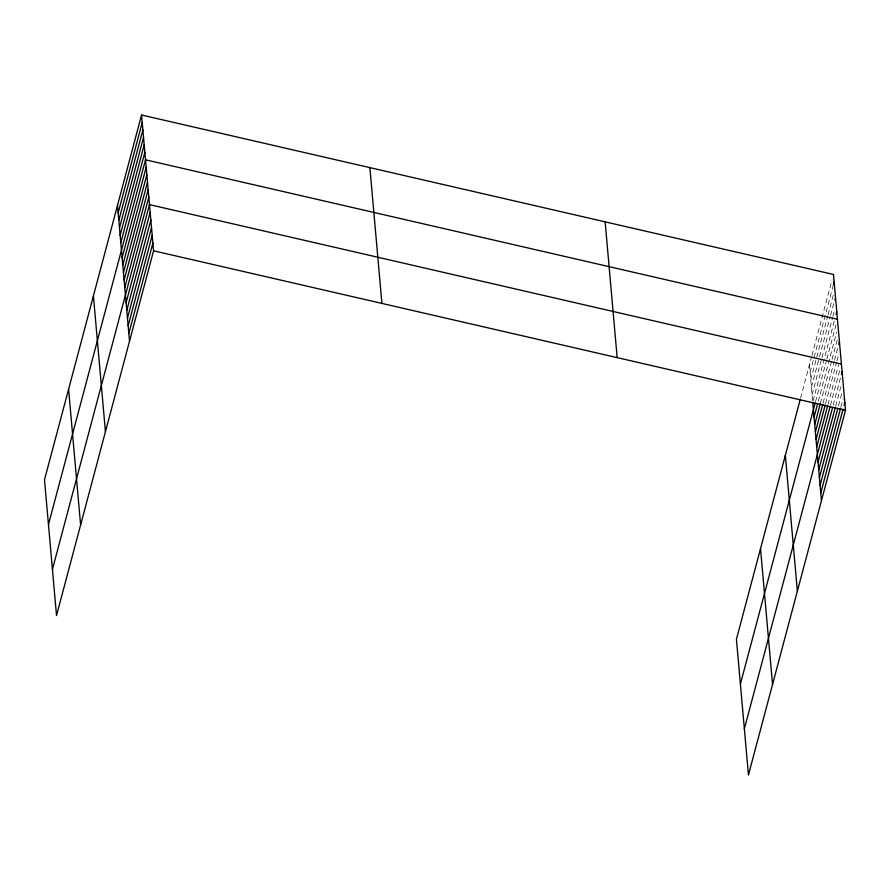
<?xml version="1.0" encoding="UTF-8"?>
<svg xmlns="http://www.w3.org/2000/svg" width="890" height="890" viewBox="0 0 890 890"><rect width="100%" height="100%" fill="white"/><g stroke="black" fill="none" stroke-linecap="round" stroke-linejoin="round"><path stroke-width="0.67" stroke-dasharray="4.45 3.34" d="M800.577 398.13L811.558 356.868M811.914 355.544L832.072 279.783M810.1 372.309L833.441 284.589M810.757 379.785L827.733 315.983M828.089 314.659L833.396 294.724M811.424 387.25L819.201 358.014M819.557 356.679L830.159 316.807M830.515 315.483L835.109 298.195M812.081 394.715L821.626 358.837M821.982 357.502L832.595 317.63M832.94 316.295L834.364 310.988M813.093 400.856L834.664 319.777M815.518 401.679L826.487 360.472M826.843 359.148L836.389 323.259M818.31 401.168L836.7 332.059M820.38 403.326L831.694 360.795M832.05 359.46L837.712 338.2M823.161 402.814L834.13 361.618M834.486 360.283L837.668 348.324M825.597 403.637L836.556 362.441M836.912 361.106L838.68 354.465M828.023 404.461L838.636 364.589M830.448 405.284L840.004 369.395M833.251 405.006L841.039 375.769M835.699 406.051L841.006 386.115M838.502 405.773L842.04 392.479M840.95 406.819L843.075 398.853M809.433 364.844L812.626 400.945"/><path stroke-width="1.33" d="M141.554 115.01L44.5 479.755L56.515 615.535L153.57 250.791L141.554 115.01L833.485 274.465L845.5 410.245L748.446 774.99L736.431 639.209L800.221 399.465M118.159 212.855L142.211 122.475M118.826 220.32L142.867 129.94M119.483 227.784L143.535 137.405M120.15 235.26L144.191 144.881M120.806 242.725L144.859 152.346M48.461 524.555L145.515 159.811L837.446 319.276M122.13 257.666L146.183 167.287M122.787 265.131L146.839 174.752M123.454 272.596L147.495 182.216M124.111 280.061L148.163 189.692M124.778 287.537L148.819 197.157M52.432 569.366L149.487 204.622L841.417 364.088M126.113 302.7L150.165 212.321M126.792 310.387L150.844 220.008M127.481 318.086L151.522 227.707M128.16 325.784L152.201 235.405M128.839 333.472L152.891 243.092M833.441 284.589L834.141 281.93M836.077 314.459L836.789 311.811M740.402 684.021L815.173 403.003M814.061 417.121L817.598 403.826M814.728 424.586L820.38 403.326M815.385 432.062L822.816 404.149M838.725 344.341L839.437 341.682M816.041 439.526L825.241 404.972M816.709 446.991L827.667 405.796M744.363 728.832L830.103 406.619M818.044 462.155L832.551 407.665M841.384 374.434L842.096 371.775M818.733 469.853L835.354 407.386M819.412 477.541L837.802 408.432M820.091 485.239L840.605 408.154M820.769 492.938L843.053 409.2M844.109 405.217L844.821 402.558M153.57 250.791L845.5 410.245M812.737 402.18L821.448 500.625M785.347 455.38L797.362 591.171M760.527 548.674L772.542 684.455M605.144 221.844L617.159 357.624M369.884 167.632L381.91 303.412M117.502 205.39L129.517 341.17M93.417 295.925L105.432 431.706M68.586 389.208L80.612 524.989"/></g></svg>
